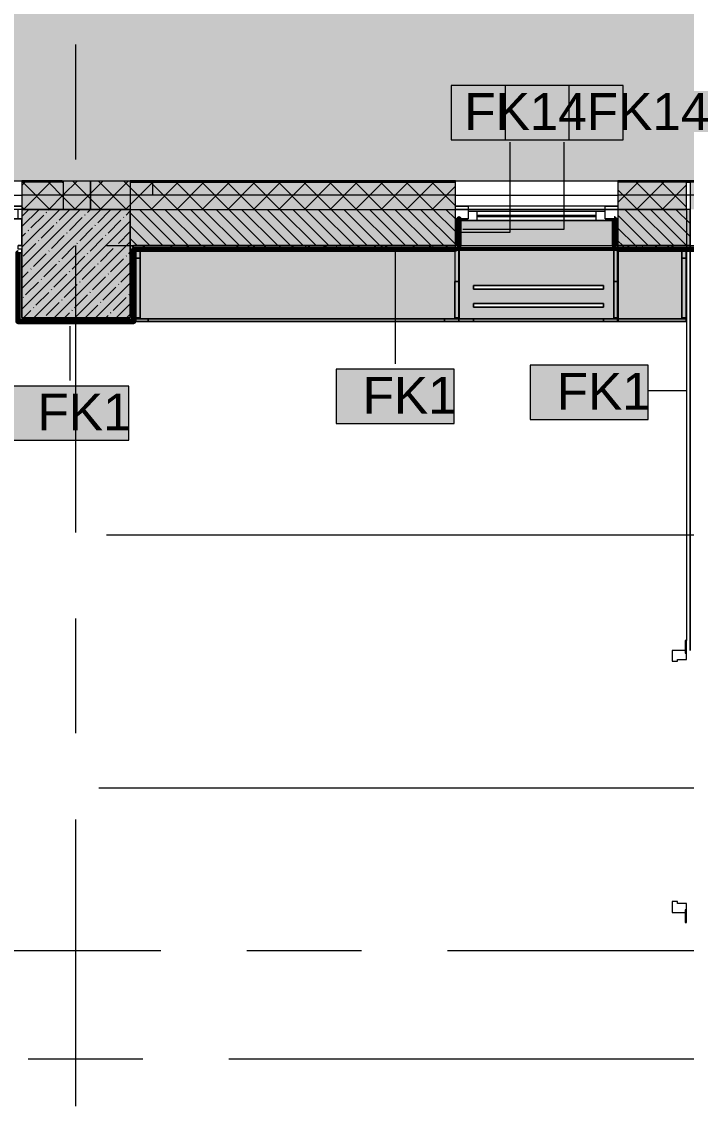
# Model space of a CAD drawing. Header units: millimetres. Extents: x -3817 to 677485, y -22715 to 103890.
# Drawn here: x 585178 to 588856, y 12115 to 18115 of the extents above; entities that cross this region are included whole.
import ezdxf

# ---------------------------------------------------------------- set-up
doc = ezdxf.new("R2010")
doc.units = ezdxf.units.MM
doc.layers.add('PDF _Геометрия', color=7, linetype='Continuous', true_color=0x1d1d1d)
doc.layers.add('PDF _Сплошная заливка', color=7, linetype='Continuous', true_color=0xffffff)
doc.layers.add('PDF _Текст', color=7, linetype='Continuous')
doc.styles.add('PDF GOST-Common', font='arial.ttf')

msp = doc.modelspace()

# ---------------------------------------------------------------- hatches: boundary and pattern name
at = {"layer": 'PDF _Сплошная заливка', "true_color": 0xd4d4d4, "transparency": 33554559}
msp.add_hatch(color=254, dxfattribs=at).paths.add_polyline_path([(551323.7, 16651.8), (551900.1, 16651.8), (551900.1, 17234.9), (590928.1, 17234.9), (590928.1, 25765.2), (586096.2, 25765.2), (586096.2, 29274.9), (549759, 29274.9), (549759, 16651.8), (550593, 16651.8)])
at = {"layer": 'PDF _Сплошная заливка', "transparency": 33554559}
h = msp.add_hatch(color=256, dxfattribs=at)
h.paths.add_polyline_path([(585778.1, 17076.9), (587578.1, 17076.9), (587578.1, 17226.9), (585778.1, 17226.9)], flags=0)
h.paths.add_polyline_path([(584278.1, 17076.9), (584278.1, 17226.9), (582195.1, 17226.9), (582195.1, 17076.9), (584206.9, 17076.9)], flags=0)
h.paths.add_polyline_path([(585178.1, 17076.9), (585408.1, 17076.9), (585408.1, 17226.9), (585178.1, 17226.9)], flags=0)
h.paths.add_polyline_path([(588858.1, 17076.9), (588858.1, 17226.9), (588478.1, 17226.9), (588478.1, 17076.9), (588591.4, 17076.9)], flags=0)
h.paths.add_polyline_path([(591155.8, 17076.9), (591155.8, 17226.9), (588878.1, 17226.9), (588878.1, 17076.9), (590783.6, 17076.9)], flags=0)
h.paths.add_polyline_path([(581284, 17076.9), (581395.1, 17076.9), (581395.1, 17226.9), (577788.4, 17226.9), (577788.4, 17076.9), (579822.5, 17076.9)], flags=0)
h.paths.add_polyline_path([(576588.4, 17076.9), (576588.4, 17226.9), (571968.1, 17226.9), (571968.1, 17076.9), (574678.1, 17076.9)], flags=0)
h.paths.add_polyline_path([(571053.6, 17076.9), (571168.1, 17076.9), (571168.1, 17226.9), (565028.1, 17226.9), (565028.1, 17076.9), (569592.2, 17076.9)], flags=0)
h.paths.add_polyline_path([(557900.3, 17076.9), (558928.1, 17076.9), (558928.1, 17226.9), (552208.1, 17226.9), (552208.1, 17169.9), (552058.1, 17169.9), (552058.1, 17076.9), (556828.1, 17076.9)], flags=0)
h.paths.add_polyline_path([(560092.6, 17076.9), (560428.1, 17076.9), (560428.1, 17226.9), (559828.1, 17226.9), (559828.1, 17076.9)], flags=0)
h.paths.add_polyline_path([(561328.1, 17076.9), (561928.1, 17076.9), (561928.1, 17226.9), (561328.1, 17226.9)], flags=0)
for points in [[(585778.1, 17076.9), (585778.1, 17234.9), (585558.1, 17234.9), (585558.1, 17076.9), (585668.4, 17076.9)], [(585178.1, 16476.9), (585778.1, 16477.7), (585778.1, 17076.9), (585178.1, 17076.9), (585178.1, 16477.7)], [(585158.1, 16456.9), (585178.1, 16456.9), (585178.1, 16836.9), (585158.1, 16836.9), (585158.1, 16476.9)], [(585798.1, 16456.9), (585798.1, 16476.9), (585178.1, 16476.9), (585178.1, 16456.9), (585778.1, 16456.9)]]:
    msp.add_hatch(color=256, dxfattribs=at).paths.add_polyline_path(points)
h = msp.add_hatch(color=256, dxfattribs=at)
h.paths.add_polyline_path([(588878.1, 16876.9), (588878.1, 17076.9), (588478.1, 17076.9), (588478.1, 16876.9), (588591.4, 16876.9)], flags=0)
h.paths.add_polyline_path([(585778.1, 16876.9), (587578.1, 16876.9), (587578.1, 17076.9), (585778.1, 17076.9), (585778.1, 16955.7)], flags=0)
h.paths.add_polyline_path([(590438.1, 16876.9), (590438.1, 17076.9), (589078.1, 17076.9), (589078.1, 16876.9), (590418.1, 16876.9)], flags=0)
at = {"layer": 'PDF _Сплошная заливка', "true_color": 0xeae6de, "transparency": 33554559}
for points in [[(587598.1, 16855.9), (588478.1, 16856.9), (588478.1, 16876.9), (588457.1, 16877.1), (588457.1, 17015.9), (587599.1, 17014.9), (587598.1, 16876.9)], [(585799.1, 16455.9), (587598.1, 16456.9), (587598.1, 16855.9), (585799.1, 16855.9), (585799.1, 16456.9)], [(588591.4, 16455.9), (588856.1, 16455.9), (588856.1, 16855.9), (588475.9, 16855.9), (588475.9, 16455.9)]]:
    msp.add_hatch(color=254, dxfattribs=at).paths.add_polyline_path(points)
at = {"layer": 'PDF _Сплошная заливка', "transparency": 33554559}
h = msp.add_hatch(color=256, dxfattribs=at)
h.paths.add_polyline_path([(590438.1, 16856.9), (590438.1, 16876.9), (588478.1, 16876.9), (588478.1, 16856.9), (590417.1, 16856.9)], flags=0)
h.paths.add_polyline_path([(587578.1, 16856.9), (587578.1, 16876.9), (585798.1, 16876.9), (585798.1, 16856.9), (587129.9, 16856.9)], flags=0)
at = {"layer": 'PDF _Сплошная заливка', "true_color": 0xeae6de, "transparency": 33554559}
h = msp.add_hatch(color=254, dxfattribs=at)
h.paths.add_polyline_path([(587598.1, 16455.9), (588478.4, 16455.9), (588478.1, 16855.9), (587598.1, 16855.9), (587598.1, 16477.7)], flags=0)
h.paths.add_polyline_path([(587677.9, 16536), (587677.9, 16556), (588398.4, 16556), (588398.4, 16536), (587860.6, 16536)], flags=0)
h.paths.add_polyline_path([(587677.9, 16636), (587677.9, 16656), (588398.4, 16656), (588398.4, 16636), (587860.6, 16636)], flags=0)

# ---------------------------------------------------------------- linework, layer by layer
at = {"layer": 'PDF _Геометрия', "color": 8, "lineweight": 9, "true_color": 0x808080}
for points in [[(590928.1, 17234.9), (590928.1, 25765.2), (586096.2, 25765.2), (586096.2, 29274.9), (549759, 29274.9), (549759, 16651.8), (551900.1, 16651.8), (551900.1, 17234.9)], [(587599.1, 17015.9), (587628.1, 17015.9)], [(588428.1, 17015.9), (588457.1, 17015.9)], [(588478.4, 16455.9), (588478.4, 16855.9), (587598.1, 16855.9), (587598.1, 16455.9)], [(588398.4, 16656), (588398.4, 16636), (587677.9, 16636), (587677.9, 16656)], [(588398.4, 16656), (587677.9, 16656), (587677.9, 16636), (588398.4, 16636)], [(588398.4, 16556), (588398.4, 16536), (587677.9, 16536), (587677.9, 16556)], [(588398.4, 16556), (587677.9, 16556), (587677.9, 16536), (588398.4, 16536)]]:
    msp.add_lwpolyline(points, close=True, dxfattribs=at)
at = {"layer": 'PDF _Геометрия', "color": 253, "lineweight": 9, "true_color": 0xaaaaaa}
for points in [[(585478.1, 17353.3), (585478.1, 17988.3)], [(585178.1, 17094.9), (584278.1, 17094.9)], [(588478.1, 17094.9), (587578.1, 17094.9)], [(587698.1, 17044.9), (588358.1, 17044.9)], [(585108.1, 17024.9), (585178.1, 17024.9)], [(587578.1, 17024.9), (587648.1, 17024.9)], [(588358.1, 17034.9), (587698.1, 17034.9)], [(588408.1, 17024.9), (588478.1, 17024.9)], [(585478.1, 15289.5), (585478.1, 16877)], [(585647.8, 16876.9), (587828.1, 16876.9), (590328.1, 16876.9)], [(585647.8, 15276.9), (587828.1, 15276.9), (590328.1, 15276.9)], [(585478.1, 14178.3), (585478.1, 14813.3)], [(585603.9, 13876.9), (587828.1, 13876.9), (590328.1, 13876.9)], [(585478.1, 12114.5), (585478.1, 13702)], [(584360.3, 12976.9), (585947.8, 12976.9)], [(586424, 12976.9), (587059, 12976.9)], [(587535.3, 12976.9), (588428.1, 12976.9), (590928.1, 12976.9)], [(585213.9, 12376.9), (585848.9, 12376.9)], [(586325.1, 12376.9), (588428.1, 12376.9), (590928.1, 12376.9)]]:
    msp.add_lwpolyline(points, dxfattribs=at)
at = {"layer": 'PDF _Геометрия', "color": 7, "lineweight": 9}
for points in [[(588207.6, 17761.7), (587554.5, 17761.7), (587554.5, 17461.7), (588207.6, 17461.7)], [(588506.2, 17761.7), (587853.1, 17761.7), (587853.1, 17461.7), (588506.2, 17461.7)], [(585558.1, 17229.9), (585558.1, 17234.9), (585558.1, 17076.9), (585558.1, 17226.9)], [(585778.1, 17076.9), (585178.1, 17076.9), (585178.1, 16476.9), (585778.1, 16476.9)], [(588645.1, 16214.2), (587992, 16214.2), (587992, 15914.2), (588645.1, 15914.2)], [(587570.6, 16191.8), (586917.5, 16191.8), (586917.5, 15891.8), (587570.6, 15891.8)], [(585771.2, 16099.4), (585118.1, 16099.4), (585118.1, 15799.4), (585771.2, 15799.4)]]:
    msp.add_lwpolyline(points, close=True, dxfattribs=at)
for points in [[(587603.5, 16950.5), (587881, 16950.5), (587881, 17447.8)], [(587618.8, 16967.9), (588179.7, 16967.9), (588179.7, 17447.8)], [(585403.1, 17234.9), (585403.1, 17226.9), (585408.1, 17226.9), (585403.1, 17226.9), (585401.1, 17226.9), (585178.1, 17226.9)], [(585401.1, 17229.9), (585178.1, 17229.9)], [(585401.1, 17234.9), (585401.1, 17229.9), (585401.1, 17226.9), (585403.1, 17226.9)], [(585408.1, 17234.9), (585408.1, 17226.9), (585408.1, 17076.9)], [(585778.1, 17234.9), (585778.1, 17229.9)], [(587578.1, 17229.9), (585778.1, 17229.9), (585778.1, 17226.9), (587578.1, 17226.9)], [(585778.1, 17226.9), (585778.1, 17076.9), (587578.1, 17076.9)], [(585903.1, 17155.9), (585903.1, 17234.9)], [(591155.8, 17229.9), (588478.1, 17229.9)], [(591155.8, 17226.9), (588878.1, 17226.9), (588858.1, 17226.9), (588478.1, 17226.9)], [(588858.1, 17076.9), (588858.1, 17226.9), (588878.1, 17226.9), (588878.1, 17076.9), (588878.1, 16876.9), (588878.1, 14636.9), (588878.1, 16876.9), (588478.1, 16876.9), (590438.1, 16876.9), (590438.1, 16856.9), (590438.1, 15476.9), (590438.1, 16856.9)], [(587578.1, 17155.9), (585178.1, 17155.9)], [(591155.8, 17155.9), (588478.1, 17155.9)], [(588878.1, 16876.9), (588878.1, 17076.9), (588478.1, 17076.9)], [(585778.1, 16876.9), (585798.1, 16876.9), (587578.1, 16876.9), (585798.1, 16876.9)], [(585798.1, 16856.9), (587578.1, 16856.9)], [(585798.1, 16476.9), (585798.1, 16855.9)], [(587244.1, 16856.4), (587244.1, 16221.9)], [(588478.1, 16856.9), (590417.1, 16856.9)], [(585444.6, 16430.1), (585444.6, 16129.5)], [(588857.6, 16072.3), (588645.1, 16072.3)]]:
    msp.add_lwpolyline(points, dxfattribs=at)
at = {"layer": 'PDF _Геометрия', "color": 9, "lineweight": 9, "true_color": 0xc0c0c0}
for points in [[(585178.1, 17234.9), (585178.1, 17076.9), (584278.1, 17076.9), (584278.1, 17234.9)], [(585401.1, 17234.9), (585178.1, 17234.9), (585178.1, 17076.9), (585408.1, 17076.9), (585558.1, 17076.9), (585778.1, 17076.9), (587578.1, 17076.9), (587578.1, 17234.9), (585778.1, 17234.9)], [(588478.1, 17234.9), (588478.1, 17076.9), (587578.1, 17076.9), (587578.1, 17234.9)], [(591155.8, 17234.9), (588478.1, 17234.9), (588478.1, 17076.9), (588858.1, 17076.9), (588858.1, 14691.9)], [(585178.1, 16876.9), (585158.1, 16876.9), (585178.1, 16876.9), (585178.1, 17024.9), (585158.1, 17024.9), (585158.1, 17076.9)], [(585778.1, 17076.9), (585778.1, 16876.9), (585778.1, 16477.7)], [(587578.1, 16856.9), (587578.1, 16876.9), (587578.1, 17076.9), (588478.1, 17076.9), (588478.1, 16876.9), (588478.1, 16856.9)], [(585158.4, 16836.9), (585178.1, 16836.9), (585178.1, 16856.9), (585158.1, 16856.9), (585158.1, 16876.9)], [(587598.1, 16856.9), (587578.1, 16856.9), (587578.1, 16876.9)], [(585178.1, 16477.7), (585178.1, 16836.9), (585158.1, 16836.9)], [(585158.1, 16456.9), (585178.1, 16456.9), (585798.1, 16456.9), (585798.1, 16476.9)], [(585778.1, 16476.9), (585178.1, 16476.9)]]:
    msp.add_lwpolyline(points, dxfattribs=at)
at = {"layer": 'PDF _Геометрия', "lineweight": 9}
for points in [[(585178.1, 17209.2), (585195.8, 17226.9)], [(585334.2, 17076.9), (585184.2, 17226.9)], [(585187.2, 17076.9), (585337.2, 17226.9)], [(585475.6, 17076.9), (585408.1, 17144.4), (585325.6, 17226.9)], [(585328.6, 17076.9), (585408.1, 17156.3), (585485.7, 17234)], [(585617.1, 17076.9), (585558.1, 17135.8), (585459.1, 17234.9)], [(585470, 17076.9), (585558.1, 17164.9), (585628, 17234.9)], [(585758.5, 17076.9), (585600.5, 17234.9)], [(585611.5, 17076.9), (585769.5, 17234.9)], [(586099.9, 16876.9), (585899.9, 17076.9), (585778.1, 17198.6), (585741.9, 17234.9)], [(585752.9, 17076.9), (585778.1, 17102.1), (585902.9, 17226.9)], [(586241.3, 16876.9), (586041.3, 17076.9), (585891.3, 17226.9)], [(585894.3, 17076.9), (586044.3, 17226.9)], [(586382.7, 16876.9), (586182.7, 17076.9), (586032.7, 17226.9)], [(586035.7, 17076.9), (586185.7, 17226.9)], [(586524.2, 16876.9), (586324.2, 17076.9), (586174.2, 17226.9)], [(586177.2, 17076.9), (586327.2, 17226.9)], [(586665.6, 16876.9), (586465.6, 17076.9), (586315.6, 17226.9)], [(586318.6, 17076.9), (586468.6, 17226.9)], [(586807, 16876.9), (586607, 17076.9), (586457, 17226.9)], [(586460, 17076.9), (586610, 17226.9)], [(586948.4, 16876.9), (586748.4, 17076.9), (586598.4, 17226.9)], [(586601.4, 17076.9), (586751.4, 17226.9)], [(587089.9, 16876.9), (586889.9, 17076.9), (586739.9, 17226.9)], [(586742.8, 17076.9), (586892.8, 17226.9)], [(587231.3, 16876.9), (587031.3, 17076.9), (586881.3, 17226.9)], [(586884.3, 17076.9), (587034.3, 17226.9)], [(587372.7, 16876.9), (587172.7, 17076.9), (587022.7, 17226.9)], [(587025.7, 17076.9), (587175.7, 17226.9)], [(587514.1, 16876.9), (587314.1, 17076.9), (587164.1, 17226.9)], [(587167.1, 17076.9), (587317.1, 17226.9)], [(587578.1, 16954.3), (587455.5, 17076.9), (587305.5, 17226.9)], [(587308.5, 17076.9), (587458.5, 17226.9)], [(587578.1, 17095.7), (587447, 17226.9)], [(588478.1, 17115.1), (588589.9, 17226.9)], [(588878.1, 16927.1), (588728.3, 17076.9), (588578.3, 17226.9)], [(588581.3, 17076.9), (588731.3, 17226.9)], [(588858.1, 17088.5), (588719.8, 17226.9)], [(587449.9, 17076.9), (587578.1, 17205)], [(588786.9, 16876.9), (588586.9, 17076.9), (588478.1, 17185.7)], [(588722.7, 17076.9), (588858.1, 17212.2)], [(585192.8, 17076.9), (585178.1, 17091.5)], [(585178.1, 16981.1), (585273.8, 17076.9)], [(585178.1, 16867.1), (585387.9, 17076.9)], [(585178.1, 16753), (585501.9, 17076.9)], [(585178.1, 16639), (585616, 17076.9)], [(585178.1, 16524.9), (585730, 17076.9)], [(585178.1, 17038.1), (585216.8, 17076.9)], [(585228.1, 16974.1), (585299.4, 17045.4)], [(585313.7, 17059.7), (585316, 17062)], [(585327.9, 17073.9), (585330.9, 17076.9)], [(585385, 17016.9), (585444.9, 17076.9)], [(585527.5, 17045.4), (585529.9, 17047.8)], [(585541.8, 17059.7), (585559, 17076.9)], [(585598.8, 17002.6), (585670.1, 17073.9)], [(585755.6, 17045.4), (585778.1, 17067.9)], [(585958.5, 16876.9), (585778.1, 17057.2)], [(586029.2, 16876.9), (585829.2, 17076.9)], [(586170.6, 16876.9), (585970.6, 17076.9)], [(586312, 16876.9), (586112, 17076.9)], [(586453.5, 16876.9), (586253.5, 17076.9)], [(586594.9, 16876.9), (586394.9, 17076.9)], [(586736.3, 16876.9), (586536.3, 17076.9)], [(586877.7, 16876.9), (586677.7, 17076.9)], [(587019.1, 16876.9), (586819.1, 17076.9)], [(587160.6, 16876.9), (586960.6, 17076.9)], [(587302, 16876.9), (587102, 17076.9)], [(587443.4, 16876.9), (587243.4, 17076.9)], [(587578.1, 16883.6), (587384.8, 17076.9)], [(587578.1, 17025), (587526.2, 17076.9)], [(588645.5, 16876.9), (588478.1, 17044.2)], [(588716.2, 16876.9), (588516.2, 17076.9)], [(588857.6, 16876.9), (588657.6, 17076.9)], [(588878.1, 16997.8), (588799, 17076.9)], [(585244.1, 16476.9), (585778.1, 17010.9)], [(585285.2, 16917.1), (585356.4, 16988.4)], [(585370.7, 17002.6), (585373.1, 17005)], [(585442, 16959.9), (585513.3, 17031.2)], [(585584.5, 16988.4), (585586.9, 16990.8)], [(585655.8, 16945.6), (585727.1, 17016.9)], [(585741.4, 17031.2), (585743.7, 17033.5)], [(585887.8, 16876.9), (585778.1, 16986.5)], [(585178.1, 16924.1), (585199.6, 16945.6)], [(585213.9, 16959.9), (585216.3, 16962.2)], [(585342.2, 16860.1), (585413.5, 16931.4)], [(585427.7, 16945.6), (585430.1, 16948)], [(585499, 16902.8), (585570.3, 16974.1)], [(585641.6, 16931.4), (585643.9, 16933.7)], [(585712.9, 16888.6), (585778.1, 16953.9)], [(588574.8, 16876.9), (588478.1, 16973.5)], [(585185.4, 16817.3), (585256.7, 16888.6)], [(585270.9, 16902.8), (585273.3, 16905.2)], [(585358.1, 16476.9), (585778.1, 16896.8)], [(585399.2, 16803.1), (585470.5, 16874.3)], [(585484.8, 16888.6), (585487.1, 16891)], [(585556, 16845.8), (585627.3, 16917.1)], [(585698.6, 16874.3), (585701, 16876.7)], [(585817.1, 16876.9), (585778.1, 16915.8)], [(588504.1, 16876.9), (588478.1, 16902.8)], [(585242.4, 16760.3), (585313.7, 16831.6)], [(585327.9, 16845.8), (585330.3, 16848.2)], [(585456.2, 16746), (585527.5, 16817.3)], [(585541.8, 16831.6), (585544.1, 16833.9)], [(585613.1, 16788.8), (585684.3, 16860.1)], [(585670.1, 16731.8), (585741.4, 16803.1)], [(585755.6, 16817.3), (585758, 16819.7)], [(585769.9, 16831.6), (585778.1, 16839.8)], [(585228.1, 16746), (585230.5, 16748.4)], [(585299.4, 16703.3), (585370.7, 16774.5)], [(585385, 16788.8), (585387.3, 16791.2)], [(585472.2, 16476.9), (585778.1, 16782.8)], [(585513.3, 16689), (585584.5, 16760.3)], [(585598.8, 16774.5), (585601.2, 16776.9)], [(585178.1, 16696), (585213.9, 16731.8)], [(585285.2, 16689), (585287.5, 16691.4)], [(585356.4, 16646.2), (585427.7, 16717.5)], [(585442, 16731.8), (585444.4, 16734.1)], [(585570.3, 16632), (585641.6, 16703.3)], [(585655.8, 16717.5), (585658.2, 16719.9)], [(585727.1, 16674.7), (585778.1, 16725.8)], [(585199.6, 16603.5), (585270.9, 16674.7)], [(585342.2, 16632), (585344.6, 16634.4)], [(585413.5, 16589.2), (585484.8, 16660.5)], [(585499, 16674.7), (585501.4, 16677.1)], [(585586.2, 16476.9), (585778.1, 16668.7)], [(585627.3, 16575), (585698.6, 16646.2)], [(585712.9, 16660.5), (585715.2, 16662.9)], [(585185.4, 16589.2), (585187.7, 16591.6)], [(585256.7, 16546.4), (585327.9, 16617.7)], [(585399.2, 16575), (585401.6, 16577.3)], [(585470.5, 16532.2), (585541.8, 16603.5)], [(585556, 16617.7), (585558.4, 16620.1)], [(585613.1, 16560.7), (585615.4, 16563.1)], [(585684.3, 16517.9), (585755.6, 16589.2)], [(585769.9, 16603.5), (585772.2, 16605.8)], [(585187.1, 16476.9), (585228.1, 16517.9)], [(585242.4, 16532.2), (585244.8, 16534.6)], [(585313.7, 16489.4), (585385, 16560.7)], [(585415.2, 16476.9), (585442, 16503.7)], [(585456.2, 16517.9), (585458.6, 16520.3)], [(585529.2, 16476.9), (585598.8, 16546.4)], [(585670.1, 16503.7), (585672.5, 16506)], [(585700.3, 16476.9), (585778.1, 16554.7)], [(585301.1, 16476.9), (585301.8, 16477.5)], [(585643.3, 16476.9), (585655.8, 16489.4)], [(585757.3, 16476.9), (585778.1, 16497.7)]]:
    msp.add_lwpolyline(points, dxfattribs=at)
at = {"layer": 'PDF _Геометрия', "color": 116, "lineweight": 13, "true_color": 0x008040}
for points in [[(584278.1, 17155.9), (585178.1, 17155.9)], [(587578.1, 17155.9), (588478.1, 17155.9)]]:
    msp.add_lwpolyline(points, dxfattribs=at)
at = {"layer": 'PDF _Геометрия', "color": 253, "lineweight": 13, "true_color": 0xaaaaaa}
for points in [[(585178.1, 17094.9), (585178.1, 17024.9), (585108.1, 17024.9), (585108.1, 17094.9)], [(587648.1, 17094.9), (587648.1, 17024.9), (587578.1, 17024.9), (587578.1, 17094.9)], [(587628.1, 17014.9), (588428.1, 17014.9), (588428.1, 17024.9), (588408.1, 17024.9), (588408.1, 17064.9), (587648.1, 17064.9), (587648.1, 17024.9), (587628.1, 17024.9)], [(588478.1, 17094.9), (588478.1, 17024.9), (588408.1, 17024.9), (588408.1, 17094.9)], [(588849.1, 14621.9), (588857.1, 14621.9), (588857.1, 14691.9), (588849.1, 14691.9)], [(588858.1, 14586.9), (588858.1, 14636.9), (588778.1, 14636.9), (588778.1, 14576.9), (588808.1, 14576.9), (588808.1, 14586.9)], [(588858.1, 13236.9), (588808.1, 13236.9), (588808.1, 13246.9), (588778.1, 13246.9), (588778.1, 13186.9), (588858.1, 13186.9)], [(588849.1, 13201.9), (588849.1, 13131.9), (588857.1, 13131.9), (588857.1, 13201.9)]]:
    msp.add_lwpolyline(points, close=True, dxfattribs=at)
for points in [[(587698.1, 17014.9), (587698.1, 17064.9)], [(588358.1, 17014.9), (588358.1, 17064.9)], [(588428.1, 17014.9), (587628.1, 17014.9)]]:
    msp.add_lwpolyline(points, dxfattribs=at)
at = {"layer": 'PDF _Геометрия', "color": 9, "lineweight": 9, "true_color": 0xc0c0c0}
for points in [[(587578.1, 17024.9), (587578.1, 16876.9), (587598.1, 16876.9), (587598.1, 17024.9)], [(587598.1, 16876.9), (587598.1, 17024.9), (587578.1, 17024.9), (587578.1, 16876.9)], [(588458.1, 17024.9), (588458.1, 16876.9), (588478.1, 16876.9), (588478.1, 17024.9)]]:
    msp.add_lwpolyline(points, close=True, dxfattribs=at)
at = {"layer": 'PDF _Геометрия', "color": 7, "lineweight": 70, "true_color": 0xffd2ff}
for points in [[(587598.1, 17024.9), (587598.1, 16876.9), (587599.1, 16876.9), (587599.1, 17024.9)], [(587599.1, 16876.9), (587599.1, 17024.9), (587598.1, 17024.9), (587598.1, 16876.9)], [(588457.1, 17024.9), (588457.1, 16876.9), (588458.1, 16876.9), (588458.1, 17024.9)]]:
    msp.add_lwpolyline(points, close=True, dxfattribs=at)
at = {"layer": 'PDF _Геометрия', "color": 253, "lineweight": 9, "true_color": 0x9b9b9b}
for points in [[(588469.8, 17025.4), (588478.1, 17025.4)], [(588469.8, 16964.5), (588478.1, 16964.5)], [(588478.1, 16926.4), (588477.4, 16927.7)], [(585787.6, 16873), (585797.6, 16873)], [(585798.8, 16876.9), (585798.1, 16875.7)], [(585848.5, 16873), (585858.6, 16873)], [(585877.9, 16858.2), (585872.8, 16866.9)], [(586000.9, 16873), (586011, 16873)], [(586007.3, 16872.2), (586002.2, 16863.5)], [(586054.6, 16856.9), (586050.5, 16863.9)], [(586075.3, 16868.1), (586070.3, 16859.4)], [(586092.4, 16873), (586102.4, 16873)], [(586183.8, 16873), (586193.9, 16873)], [(586321, 16867), (586316, 16858.3)], [(586366.7, 16873), (586376.7, 16873)], [(586389.1, 16862.9), (586385.6, 16856.9)], [(586395.7, 16875.7), (586395, 16876.9)], [(586437.4, 16864.5), (586432.3, 16873.2)], [(586458.1, 16873), (586468.2, 16873)], [(586519.1, 16873), (586529.1, 16873)], [(586608.3, 16876.9), (586603.4, 16868.4)], [(586671.5, 16873), (586681.5, 16873)], [(586751.1, 16869.7), (586747, 16876.9)], [(586762.9, 16873), (586773, 16873)], [(586812.5, 16864.8), (586807.9, 16856.9)], [(586819.2, 16873.8), (586817.4, 16876.9)], [(586854.1, 16876), (586849.1, 16867.3)], [(586854.4, 16873), (586864.4, 16873)], [(586860.8, 16862.6), (586855.8, 16871.3)], [(586922.2, 16871.9), (586917.1, 16863.2)], [(586996.9, 16870.8), (586993.3, 16876.9)], [(587037.2, 16873), (587047.3, 16873)], [(587128.7, 16873), (587138.7, 16873)], [(587167.9, 16870.8), (587162.9, 16862.1)], [(587174.6, 16867.8), (587169.5, 16876.5)], [(587189.6, 16873), (587199.7, 16873)], [(587216.1, 16856.9), (587211.2, 16865.3)], [(587235.9, 16866.7), (587230.9, 16858)], [(587284.2, 16860.7), (587279.2, 16869.4)], [(587342, 16873), (587352.1, 16873)], [(587433.5, 16873), (587443.5, 16873)], [(587453, 16876.9), (587450.2, 16872.2)], [(587461.9, 16857.7), (587456.9, 16866.4)], [(587524.9, 16873), (587535, 16873)], [(588478.1, 16873), (588479.9, 16873)], [(588506.2, 16872.4), (588501.2, 16863.7)], [(588530.8, 16873), (588540.8, 16873)], [(588544, 16876.9), (588542.9, 16874.9)], [(588580.9, 16870.3), (588577.1, 16876.9)], [(588614.4, 16876.9), (588610.9, 16870.8)], [(588683.2, 16873), (588693.2, 16873)], [(588758.6, 16867.3), (588753.6, 16876)], [(588774.6, 16873), (588784.7, 16873)], [(588799.9, 16856.9), (588795.2, 16864.8)], [(585178, 16812.1), (585178.1, 16812.1)], [(585783.4, 16838.9), (585778.4, 16847.6)], [(585798.1, 16814.7), (585794, 16807.7)], [(585965.6, 16861), (585963.2, 16856.9)], [(586160.2, 16856.9), (586160.2, 16856.9)], [(586899.3, 16856.9), (586897.4, 16860.2)], [(587321.6, 16856.9), (587320.8, 16858.3)], [(588483.1, 16856.9), (588481.5, 16859.7)], [(588710.3, 16860.2), (588708.4, 16856.9)], [(585178.1, 16777.2), (585177.7, 16776.4)], [(585787.5, 16770.9), (585782.5, 16779.6)], [(585178, 16720.6), (585178.1, 16720.6)], [(585787.6, 16690.1), (585797.6, 16690.1)], [(585787.6, 16629.2), (585797.6, 16629.2)], [(585798, 16570.7), (585793, 16562)], [(585178, 16537.7), (585178.1, 16537.7)], [(585787.6, 16537.7), (585797.6, 16537.7)], [(585178, 16476.8), (585178.1, 16476.8), (585188, 16476.8)], [(585215.9, 16476.9), (585214.1, 16473.8)], [(585269.4, 16476.8), (585279.5, 16476.8)], [(585286.3, 16476.9), (585282.2, 16469.7)], [(585327.6, 16470.2), (585323.7, 16476.9)], [(585381.6, 16459.1), (585380.3, 16456.9)], [(585395.6, 16474.2), (585394.1, 16476.9)], [(585437.3, 16463.1), (585432.3, 16471.8)], [(585452.3, 16476.8), (585462.3, 16476.8)], [(585476.1, 16456.9), (585473.9, 16460.6)], [(585532.6, 16476.9), (585527.9, 16468.6)], [(585543.7, 16476.8), (585553.8, 16476.8)], [(585573.3, 16471.2), (585570.1, 16476.9)], [(585601, 16473.3), (585595.9, 16464.5)], [(585604.7, 16476.8), (585614.7, 16476.8)], [(585751, 16468.3), (585746.1, 16476.9)], [(585757.1, 16476.8), (585767.1, 16476.8)], [(585792.7, 16457.1), (585787.7, 16465.8)]]:
    msp.add_lwpolyline(points, dxfattribs=at)
for points in [[(587595.9, 16934), (587585.9, 16934)], [(587588.9, 16942.6), (587593.9, 16933.9)], [(587590.4, 16932), (587595.4, 16940.7)]]:
    msp.add_lwpolyline(points, close=True, dxfattribs=at)
at = {"layer": 'PDF _Геометрия', "color": 253, "lineweight": 9, "true_color": 0xaba79f}
for points in [[(587598.1, 16471.9), (587598.1, 16455.9), (587598.1, 16855.9), (588478.1, 16855.9), (587598.1, 16855.9), (587598.1, 16876.9)], [(588478.1, 16876.9), (588478.1, 16856.9)], [(585799.1, 16855.9), (585810.1, 16855.9)], [(585810.1, 16476.9), (585834.1, 16476.9), (585810.1, 16476.9), (585810.1, 16855.9), (585810.1, 16806.9), (585810.1, 16477.7)], [(585834.1, 16855.9), (587574.4, 16855.9), (587574.4, 16477.7)], [(585834.1, 16477.7), (585834.1, 16806.9), (585834.1, 16855.9), (585834.1, 16476.9)], [(587578.1, 16855.9), (587129.9, 16855.9)], [(587574.4, 16855.9), (587574.4, 16476.9), (587598.1, 16476.9), (587598.1, 16455.9)], [(587598.4, 16477.7), (587598.4, 16855.3), (587598.4, 16476.9)], [(588478.1, 16856.9), (588454.6, 16856.9)], [(588475.9, 16471.9), (588475.9, 16462.1), (588475.9, 16855.9), (588856.1, 16855.9)], [(588478.4, 16855.9), (588478.4, 16455.9)], [(588478.6, 16477.7), (588478.6, 16855.9), (588478.6, 16476.9)], [(588831.9, 16476.9), (588855.9, 16476.9), (588831.9, 16476.9), (588831.9, 16855.9), (588831.9, 16806.9), (588831.9, 16477.7)], [(588855.9, 16477.7), (588855.9, 16806.9), (588855.9, 16855.9), (588855.9, 16476.9)], [(587574.4, 16477.7), (587574.4, 16676.9), (587574.4, 16477.7)], [(587598.4, 16477.7), (587598.4, 16676.9), (587598.4, 16477.7)], [(588454.6, 16479.7), (588454.6, 16676.9), (588454.6, 16479.7)], [(588478.6, 16477.7), (588478.6, 16676.9), (588478.6, 16477.7)], [(587597.9, 16471.9), (585799.1, 16471.9), (587597.9, 16471.9)], [(587517.9, 16471.9), (585877.9, 16471.9), (587517.9, 16471.9)], [(587598.1, 16476.9), (587574.4, 16476.9)], [(587597.9, 16455.9), (587597.9, 16471.9), (587597.9, 16455.9)], [(587604.5, 16471.9), (587598.1, 16471.9), (587604.5, 16471.9)], [(588398.1, 16471.9), (587678.5, 16471.9), (588398.1, 16471.9)], [(588454.6, 16476.9), (588469, 16476.9), (588454.6, 16476.9), (588469, 16476.9), (588454.6, 16476.9), (588454.6, 16477.7)]]:
    msp.add_lwpolyline(points, dxfattribs=at)
at = {"layer": 'PDF _Геометрия', "color": 9, "lineweight": 9, "true_color": 0xcbc7bf}
for points in [[(587598.1, 16876.9), (588457.1, 16876.9)], [(587598.1, 16856.9), (588478.1, 16856.9), (588478.1, 16876.9)], [(585810.1, 16855.9), (585834.1, 16855.9)], [(587574.4, 16855.9), (587598.1, 16855.9)]]:
    msp.add_lwpolyline(points, dxfattribs=at)
at = {"layer": 'PDF _Геометрия', "color": 8, "lineweight": 9, "true_color": 0x808080}
for points in [[(587598.1, 16876.9), (587598.1, 16855.9), (588478.1, 16855.9)], [(588478.1, 16856.9), (588478.1, 16876.9)], [(587129.9, 16855.9), (585799.1, 16855.9)], [(587598.1, 16856.9), (587578.1, 16856.9)], [(588478.4, 16455.9), (587598.1, 16455.9), (587598.1, 16855.9), (587578.1, 16855.9)], [(588856.1, 16855.9), (588856.1, 16455.9), (588856.1, 16855.9), (588475.9, 16855.9), (588475.9, 16455.9), (588856.1, 16455.9), (588475.9, 16455.9)], [(585798.1, 16455.9), (587598.1, 16455.9), (585798.1, 16455.9)], [(587597.9, 16455.9), (585798.1, 16455.9), (587597.9, 16455.9)], [(587517.9, 16455.9), (585877.9, 16455.9), (587517.9, 16455.9)], [(588478.1, 16455.9), (587598.1, 16455.9), (588478.1, 16455.9)], [(588398.1, 16455.9), (587678.5, 16455.9), (588398.1, 16455.9)], [(588855.9, 16455.9), (588475.9, 16455.9), (588855.9, 16455.9)]]:
    msp.add_lwpolyline(points, dxfattribs=at)
at = {"layer": 'PDF _Геометрия', "color": 231, "lineweight": 70, "true_color": 0xff80c0}
for points in [[(585158.1, 16836.9), (585157.1, 16836.9), (585157.1, 16456.9), (585157.1, 16455.9), (585798.1, 16455.9), (585799.1, 16455.9), (585799.1, 16855.9), (587578.1, 16855.9), (587578.1, 16856.9)], [(588478.1, 16856.9), (588478.1, 16855.9), (590417.1, 16855.9), (590417.1, 15455.9), (590418.1, 15455.9), (590438.1, 15455.9), (590848.1, 15455.9), (590848.1, 15456.9), (590708.1, 15456.9)], [(585798.1, 16476.9), (585798.1, 16456.9), (585158.1, 16456.9)]]:
    msp.add_lwpolyline(points, dxfattribs=at)
at = {"layer": 'PDF _Геометрия', "color": 231, "lineweight": 9, "true_color": 0xff80c0}
for points in [[(587578.1, 16856.9), (585798.1, 16856.9), (585798.1, 16855.9), (585798.1, 16476.9)], [(590417.1, 16856.9), (588478.1, 16856.9)]]:
    msp.add_lwpolyline(points, dxfattribs=at)
at = {"layer": 'PDF _Геометрия', "color": 254, "lineweight": 9, "true_color": 0xd5d3cf}
for points in [[(585834.1, 16806.9), (585810.1, 16806.9), (585834.1, 16806.9)], [(587598.1, 16855.9), (587598.1, 16477.7)], [(588855.9, 16806.9), (588831.9, 16806.9), (588855.9, 16806.9)], [(585810.1, 16477.7), (585810.1, 16476.9)], [(585834.1, 16476.9), (585834.1, 16477.7)], [(587517.9, 16471.9), (587517.9, 16455.9), (587517.9, 16471.9)], [(587598.1, 16471.9), (587598.1, 16455.9)], [(588398.1, 16471.9), (588398.1, 16455.9), (588398.1, 16471.9)], [(588454.6, 16477.7), (588454.6, 16476.9), (588454.6, 16477.7)], [(588475.9, 16471.9), (588475.9, 16462.1)], [(588475.9, 16461.4), (588475.9, 16459)], [(588475.9, 16458.4), (588475.9, 16455.9)], [(588478.6, 16477.7), (588478.6, 16476.9), (588478.6, 16477.7)], [(588831.9, 16477.7), (588831.9, 16476.9)], [(588855.9, 16476.9), (588855.9, 16477.7)]]:
    msp.add_lwpolyline(points, dxfattribs=at)
at = {"layer": 'PDF _Геометрия', "color": 231, "lineweight": 53, "true_color": 0xff80c0}
msp.add_lwpolyline([(587598.1, 16855.9), (587578.1, 16855.9)], dxfattribs=at)
at = {"layer": 'PDF _Геометрия', "color": 231, "lineweight": 53, "true_color": 0xeaa7bf}
msp.add_lwpolyline([(588478.1, 16855.9), (587598.1, 16855.9)], dxfattribs=at)
at = {"layer": 'PDF _Геометрия', "color": 253, "lineweight": 9, "true_color": 0xaba79f}
for points in [[(588454.6, 16855.9), (588454.6, 16479.7)], [(587574.4, 16476.9), (587598.1, 16476.9)], [(588471.2, 16471.9), (587605.2, 16471.9)], [(588470, 16476.9), (588475.9, 16476.9)], [(588470, 16476.9), (588475.9, 16476.9)], [(588475.9, 16471.9), (588472, 16471.9)], [(588475.9, 16459), (588475.9, 16461.4)], [(588475.9, 16455.9), (588475.9, 16458.4)], [(588855.9, 16471.9), (588478.4, 16471.9)], [(588855.9, 16455.9), (588855.9, 16471.9)]]:
    msp.add_lwpolyline(points, close=True, dxfattribs=at)
at = {"layer": 'PDF _Геометрия', "color": 254, "lineweight": 9, "true_color": 0xd5d3cf}
for points in [[(587574.4, 16676.9), (587598.1, 16676.9)], [(588454.6, 16676.9), (588475.9, 16676.9)], [(585877.9, 16455.9), (585877.9, 16471.9)], [(587574.4, 16477.7), (587574.4, 16476.9)], [(587598.4, 16477.7), (587598.4, 16476.9)], [(587678.5, 16455.9), (587678.5, 16471.9)]]:
    msp.add_lwpolyline(points, close=True, dxfattribs=at)
at = {"layer": 'PDF _Геометрия', "color": 254, "lineweight": 9, "true_color": 0xe0ddd7}
msp.add_lwpolyline([(588475.9, 16676.9), (588478.4, 16676.9)], close=True, dxfattribs=at)
at = {"layer": 'PDF _Геометрия', "color": 254, "lineweight": 9, "true_color": 0xeae9e7}
for points in [[(587574.4, 16477.7), (587574.4, 16476.9)], [(587598.4, 16476.9), (587598.4, 16477.7)], [(588454.6, 16477.7), (588454.6, 16476.9)], [(588478.6, 16476.9), (588478.6, 16477.7)]]:
    msp.add_lwpolyline(points, dxfattribs=at)
at = {"layer": 'PDF _Геометрия', "color": 9, "lineweight": 9, "true_color": 0xc1bbaf}
msp.add_lwpolyline([(588475.9, 16476.9), (588478.4, 16476.9)], close=True, dxfattribs=at)
msp.add_lwpolyline([(588475.9, 16476.9), (588478.4, 16476.9)], close=True, dxfattribs=at)
for points in [[(588475.9, 16471.9), (588478.4, 16471.9), (588475.9, 16471.9)], [(588475.9, 16471.9), (588478.1, 16471.9), (588475.9, 16471.9)], [(588478.1, 16456.5), (588478.1, 16471.9)]]:
    msp.add_lwpolyline(points, dxfattribs=at)
at = {"layer": 'PDF _Геометрия', "color": 254, "lineweight": 9, "true_color": 0xe0ddd7}
msp.add_lwpolyline([(588478.1, 16471.9), (588478.1, 16456.5)], dxfattribs=at)
at = {"layer": 'PDF _Сплошная заливка', "lineweight": 9, "transparency": 33554559}
for points in [[(588207.6, 17761.7), (587554.5, 17761.7), (588207.6, 17461.7), (587554.5, 17461.7)], [(588506.2, 17761.7), (587853.1, 17761.7), (588506.2, 17461.7), (587853.1, 17461.7)], [(588645.1, 16214.2), (587992, 16214.2), (588645.1, 15914.2), (587992, 15914.2)], [(587570.6, 16191.8), (586917.5, 16191.8), (587570.6, 15891.8), (586917.5, 15891.8)], [(585771.2, 16099.4), (585118.1, 16099.4), (585771.2, 15799.4), (585118.1, 15799.4)]]:
    msp.add_solid(points, dxfattribs=at)
at = {"layer": 'PDF _Сплошная заливка', "lineweight": 35, "transparency": 33554559}
for points in [[(585558.1, 17076.9), (585558.1, 17234.9), (585408.1, 17076.9), (585408.1, 17234.9)], [(587578.1, 16876.9), (587598.1, 16876.9), (587578.1, 17024.9), (587598.1, 17024.9)], [(587578.1, 16876.9), (587598.1, 16876.9), (587578.1, 17024.9), (587598.1, 17024.9)], [(588458.1, 16876.9), (588478.1, 16876.9), (588458.1, 17024.9), (588478.1, 17024.9)], [(585798.1, 16476.9), (585798.1, 16876.9), (585778.1, 16476.9), (585778.1, 16876.9)]]:
    msp.add_solid(points, dxfattribs=at)
at = {"layer": 'PDF _Сплошная заливка', "color": 7, "lineweight": 35, "true_color": 0xffd2ff, "transparency": 33554559}
for points in [[(587598.1, 16876.9), (587599.1, 16876.9), (587598.1, 17024.9)], [(587598.1, 16876.9), (587599.1, 16876.9), (587598.1, 17024.9)], [(588457.1, 16876.9), (588458.1, 16876.9), (588457.1, 17024.9)]]:
    msp.add_solid(points, dxfattribs=at)

# ---------------------------------------------------------------- texts
at = {"layer": 'PDF _Текст', "char_height": 203.2, "attachment_point": 4, "style": 'PDF GOST-Common'}
for s, insert in [('FK14FK14', (587627.3, 17618.3)), ('FK1', (587064.6, 16048.4)), ('FK1', (588139.1, 16070.8)), ('FK1', (585265.2, 15955.9))]:
    msp.add_mtext(s, dxfattribs=dict(at, insert=insert))

doc.saveas('drawing.dxf')
